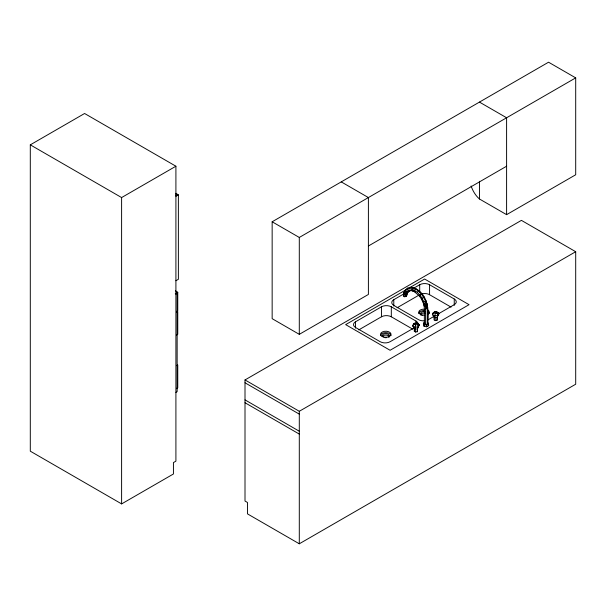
<?xml version="1.0" encoding="UTF-8"?>
<svg xmlns="http://www.w3.org/2000/svg" width="606" height="606" viewBox="0 0 606 606"><rect width="100%" height="100%" fill="white"/><g stroke="black" fill="none" stroke-linecap="round" stroke-linejoin="round"><path stroke-width="0.91" d="M121.609 503.904L121.609 197.564L175.907 166.218L175.907 461.158L173.437 462.583L173.437 473.983L121.609 503.904L30.3 451.182L30.3 144.842L84.59 113.496L175.907 166.218M176.52 292.993L177.141 293.349L177.141 391.665L175.907 392.377M175.505 290.842A1163.293 671.63 60 0 1 177.755 292.281L177.755 310.81L176.52 311.522M175.907 193.314L178.376 194.882L178.376 279.305L175.907 280.729M245.006 382.787L245.006 379.939L521.41 220.364L575.7 251.71L575.7 384.219L299.296 543.794L247.475 513.873L247.475 502.472L245.006 501.048L245.006 382.787L299.296 414.133M471.104 186.004A71.743 41.42 -60 0 0 479.452 198.988L506.601 214.66L575.7 174.763L575.7 77.879L548.551 62.206L272.155 221.781L272.155 318.673L299.296 334.345L368.395 294.448L368.395 197.564L341.254 181.891M299.296 543.794L299.296 411.285L575.7 251.71M299.296 334.345L299.296 237.454L575.7 77.879M479.452 198.988L479.452 181.285M506.601 214.66L506.601 117.769L479.452 102.096M407.914 291.645L406.293 296.478L404.611 296.735L403.376 296.023C403.513 290.691 408.058 285.532 413.837 287.895C427.897 293.213 429.253 310.53 427.722 323.286L427.268 324.263L425.586 324.521L424.351 323.809L424.351 308.136L423.571 302.795M425.586 324.521L425.586 308.848L425.071 305.379L425.495 301.099C422.95 295.372 418.746 289.835 412.61 287.729L411.701 289.13C407.232 287.539 403.202 291.63 403.376 296.023M403.823 295.054L404.353 291.994M405.073 294.198L404.611 296.735C406.868 294.008 408.762 289.236 413.247 290.857C410.088 289.903 406.096 290.577 405.073 294.198L406.74 294.115L407.891 291.766M417.685 323.657L417.231 324.627L415.549 324.892L415.095 327.285L415.549 332.012L417.231 331.755L417.685 327.929L419.367 324.824L416.451 322.945L414.762 323.203L413.534 323.915L412.625 325.861L414.315 328.452L415.549 329.164L417.231 328.906L419.367 324.824L416.451 322.945M437.426 312.257L436.979 313.234L435.29 313.491L434.835 315.893L435.29 320.619L436.979 320.354L437.426 316.529L439.115 313.423L436.191 311.545L433.275 312.522L432.373 314.469L434.055 317.052L435.29 317.764L436.979 317.506L439.115 313.423L436.191 311.545M406.293 296.478L407.209 292.963M405.066 290.895L405.596 289.615L403.884 293.145M406.838 289.426L407.474 288.047M417.231 324.627L418.466 326.77L415.095 327.285L412.625 325.861L414.762 323.203M415.549 332.012L414.315 331.3L414.762 328.194M417.685 327.929L417.231 331.755M427.722 307.613L427.268 308.59L427.268 324.263M436.979 313.234L438.214 315.37L434.835 315.893L432.373 314.469L434.51 311.81M437.426 316.529L436.979 320.354M409.103 288.82L409.861 287.411L413.837 287.895M426.033 300.531L425.495 301.099L427.215 304.144L426.738 304.916L427.268 308.59L425.586 308.848M411.701 289.13L414.481 290.327L415.549 288.994L416.617 289.092M424.495 306.462L422.829 301.864L423.359 301.296M414.481 290.327L417.254 292.334L418.481 291.122L419.39 291.1M417.254 292.334L419.86 295.031L421.996 293.796M175.907 195.594L177.141 194.882A1195.358 690.136 60 0 0 175.619 193.912M175.907 196.306L178.376 194.882M177.755 292.281L175.285 293.705L175.907 294.061L177.141 293.349M176.52 312.234L177.755 311.522L177.755 334.315L176.52 335.027M368.395 246.006L506.601 166.218M176.52 365.66L177.755 364.948L177.755 387.749L176.52 388.461M406.724 289.38L345.662 324.627L390.09 350.276L469.059 304.682L424.639 279.033L409.982 287.494M355.533 328.126L355.533 321.778L381.447 306.818A6.977 4.03 0 0 1 391.317 306.818L415.996 321.066A6.977 4.03 0 0 1 417.981 324.445M393.786 306.045L393.786 299.697L403.505 294.084M408.361 291.281L409.982 290.342M414.034 288.009L419.7 284.737A6.977 4.03 0 0 1 429.571 284.737L454.25 298.985L454.25 305.333M358.775 329.884L381.447 316.794A6.977 4.03 0 0 1 391.317 316.794L412.815 329.202M397.028 307.803L418.89 295.175M419.86 295.031L422.117 298.243L424.253 297.008M414.383 327.702L390.09 341.731A6.977 4.03 0 0 1 380.212 341.731L355.533 327.482A6.977 4.03 0 0 1 355.533 321.778M434.01 316.37L428.336 319.642A6.977 4.03 0 0 1 427.654 319.991M438.055 314.029L454.25 304.682A6.977 4.03 0 0 0 454.25 298.985M427.98 322.43L428.684 325.657L426.745 326.778L424.094 326.369L423.382 323.142L424.677 322.392M423.382 323.142L424.094 324.672L426.745 325.081L428.684 323.96M423.897 301.765L425.495 301.099L426.738 304.916L425.071 305.379L422.117 298.243M406.126 295.145L406.747 295.501L406.134 292.221L409.217 291.069L407.717 290.933M408.982 288.191L411.239 287.585M412.019 290.691L414.481 291.751L419.238 295.91L420.003 295.728M434.116 312.385L436.646 311.999M413.534 323.915L415.216 323.657M406.134 292.221L407.732 292.274M414.481 291.751L415.549 291.85M409.717 290.41L411.095 290.592M421.147 294.069A6.977 4.03 0 0 1 429.571 294.705L451.069 307.121M434.055 312.779L435.29 313.491M272.155 221.781L299.296 237.454M435.29 320.619L434.055 319.907L434.055 317.052M414.315 324.18L415.549 324.892M30.3 144.842L121.609 197.564M245.006 379.939L299.296 411.285M245.006 399.884L299.296 431.237M245.006 402.74L299.296 434.085M419.238 295.91L422.829 300.659M425.071 305.379L427.268 308.59L427.215 304.144M421.246 298.743L422.829 301.864M427.98 324.127L428.684 325.657M429.571 284.737L429.571 294.705M426.745 325.081L426.745 326.778M424.094 324.672L424.094 326.369M419.7 284.737L419.7 291.986M415.996 321.066L415.996 322.884M414.315 328.452L414.315 331.3M391.317 306.818L391.317 316.794M381.447 306.818L381.447 316.794M177.141 194.882L177.141 195.594M383.303 337.095A3.492 2.015 0 0 1 383.303 334.247A3.492 2.015 0 0 1 388.234 334.247A3.492 2.015 0 0 1 388.234 337.095M386.673 337.618A3.492 2.015 0 0 1 384.863 337.618M382.394 336.572A3.492 2.015 0 0 1 386.227 335.103A3.492 2.015 0 0 1 389.257 337.095M427.722 310.022A5.234 3.022 0 0 1 427.722 314.302M424.018 315.188A5.234 3.022 0 0 1 418.784 312.166A5.234 3.022 0 0 1 424.018 309.143M422.276 315.332A3.492 2.015 0 0 1 420.799 312.817A3.492 2.015 0 0 1 424.92 311.643M420.526 315.014A3.492 2.015 0 0 1 424.92 313.067M393.786 299.697A6.977 4.03 0 0 0 393.786 305.394L418.466 319.642A6.977 4.03 0 0 0 424.314 320.786M380.53 335.671A5.234 3.022 0 0 1 385.764 332.649A5.234 3.022 0 0 1 391.006 335.671M418.784 313.59A5.234 3.022 0 0 1 424.018 310.567M427.722 311.454A5.234 3.022 0 0 1 429.253 313.59M382.068 336.383A5.234 3.022 0 0 0 390.825 335.027A5.234 3.022 0 0 0 384.416 331.33A5.234 3.022 0 0 0 382.068 336.383"/></g></svg>
